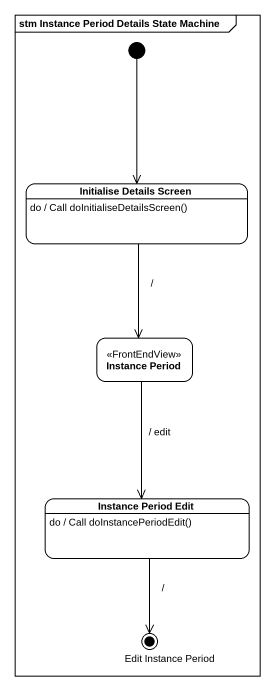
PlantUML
@startuml
mainframe stm Instance Period Details State Machine
hide empty description
state "Initialise Details Screen" as Initialise_Details_Screen
Initialise_Details_Screen : do / Call doInitialiseDetailsScreen()
state "Instance Period" as Instance_Period <<FrontEndView>>
state "Instance Period Edit" as Instance_Period_Edit
Instance_Period_Edit : do / Call doInstancePeriodEdit()
state "Edit Instance Period" as Edit_Instance_Period <<end>>
[*] --> Initialise_Details_Screen
Initialise_Details_Screen --> Instance_Period : /
Instance_Period --> Instance_Period_Edit : / edit
Instance_Period_Edit --> Edit_Instance_Period : /
@enduml
